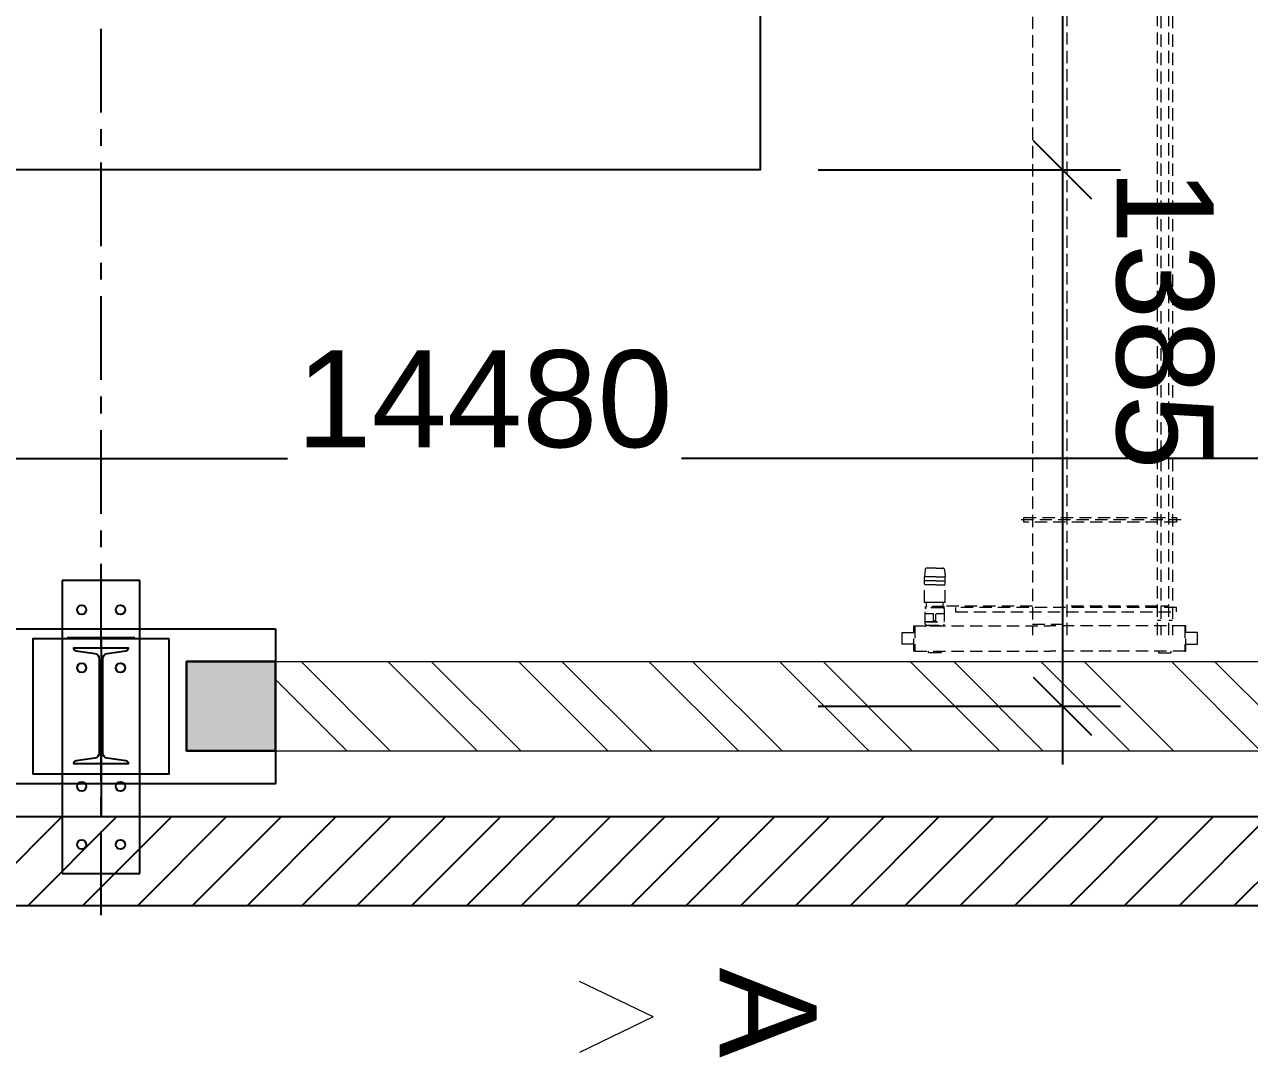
# Model space of a CAD drawing. Header units: millimetres. Extents: x -1427 to 62750, y 0 to 21191.
# Drawn here: x 54001 to 57161, y 6745 to 9410 of the extents above; entities that cross this region are included whole.
import ezdxf

# ---------------------------------------------------------------- set-up
doc = ezdxf.new("R2010")
doc.units = ezdxf.units.MM
doc.header["$MEASUREMENT"] = 0
for name, pattern in [('CENTER', [345.194, 215.747, -43.149, 43.149, -43.149]), ('CONTIN', [0]), ('HIDDEN', [9.525, 6.35, -3.175])]:
    doc.linetypes.add(name, pattern=pattern)
doc.layers.get('0').update_dxf_attribs({"linetype": 'CONTIN'})
doc.layers.get('Defpoints').update_dxf_attribs({"linetype": 'CONTINUOUS'})
for name, color, linetype in [('1', 7, 'CONTIN'), ('10', 7, 'CONTIN'), ('14', 1, 'CONTIN'), ('27', 7, 'CENTER'), ('STL', 1, 'CONTINUOUS')]:
    doc.layers.add(name, color=color, linetype=linetype)
for name, color, linetype, lineweight in [('Column', 1, 'CONTINUOUS', 25), ('dim', 3, 'CONTINUOUS', 18), ('Footing', 135, 'CONTINUOUS', 25), ('Plate', 7, 'CONTINUOUS', 25), ('Section Line', 51, 'CONTINUOUS', 15), ('TEXT', 7, 'CONTINUOUS', 25), ('wall', 7, 'CONTINUOUS', 20)]:
    doc.layers.add(name, color=color, linetype=linetype, lineweight=lineweight)
doc.layers.add('HATCH', color=252, linetype='CONTINUOUS', lineweight=13, true_color=0x969696)
doc.styles.add('ARIAL', font='ARIAL.TTF')
doc.styles.add('ARIAL1000', font='arial.ttf', dxfattribs={"height": 2500})
doc.dimstyles.new('STANDARD$0', dxfattribs={"dimscale": 0, "dimtxt": 250, "dimasz": 150, "dimexe": 150, "dimexo": 150, "dimgap": 50, "dimtad": 1, "dimdec": 0, "dimzin": 0, "dimdsep": 46, "dimtxsty": 'ARIAL', "dimcen": 0, "dimdle": 150, "dimadec": 0, "dimazin": 0, "dimtm": 1e-09, "dimtfac": 1.5, "dimtdec": 0, "dimtofl": 0, "dimtmove": 2, "dimatfit": 3, "dimfxl": 1, "dimtvp": 1, "dimtolj": 1, "dimtzin": 0, "dimarcsym": 0})

# ---------------------------------------------------------------- blocks, each defined once
blk = doc.blocks.new('WCOL')
for p, q in [((-113.914, 222.133), (113.914, 222.133)), ((0, 222.133), (0, 0)), ((-113.914, 0), (113.914, 0))]:
    blk.add_line(p, q)
blk = doc.blocks.new('BOLT_0')
at = {"layer": '1'}
blk.add_circle((0, 0), 25.4, dxfattribs=at)
blk = doc.blocks.new('asfa')
at = {"linetype": 'Continuous'}
h = blk.add_hatch(dxfattribs=at)
h.set_pattern_fill('ANSI31', color=1, scale=800, style=0)
h.set_pattern_definition([(45, (38075.48, 2656.93), (-70.71068, 70.71068), [])])
h.paths.add_polyline_path([(46833.7, 7136.1), (46833.7, 18556.1), (62248.7, 18556.1), (62248.7, 7136.1)])
h.paths.add_polyline_path([(47063.7, 18326.1), (47063.7, 7366.1), (58063.7, 7366.1), (62018.7, 7366.1), (62018.7, 18326.1)], flags=16)
at = {"color": 3, "linetype": 'HIDDEN', "lineweight": 0, "ltscale": 5}
for p, q in [((56601.6, 17907.7), (56601.6, 7834.2)), ((56690.7, 7834.2), (56690.7, 17907.7)), ((56923.6, 7834.2), (56923.6, 17909.4)), ((56932.5, 17909.4), (56932.5, 7834.2)), ((56953.3, 7834.2), (56953.3, 17909.4)), ((56962.2, 17909.4), (56962.2, 7834.2)), ((56985.1, 8132.3), (56568.3, 8132.3)), ((56324.2, 8003.2), (56323, 7985.1)), ((56340.8, 8007.3), (56328.7, 8007.3)), ((56353.2, 8007.3), (56340.8, 8007.3)), ((56353.2, 8007.3), (56370.2, 8007.3)), ((56374.6, 8003.2), (56375.8, 7985.1)), ((56323, 7918.6), (56323, 7985.1)), ((56340.8, 7985.1), (56323, 7985.1)), ((56340.8, 7974.7), (56323, 7974.7)), ((56340.8, 7964.3), (56323, 7964.3)), ((56353.2, 7985.1), (56340.8, 7985.1)), ((56353.2, 7974.7), (56340.8, 7974.7)), ((56353.2, 7964.3), (56340.8, 7964.3)), ((56353.2, 7985.1), (56375.8, 7985.1)), ((56353.2, 7974.7), (56375.8, 7974.7)), ((56353.2, 7964.3), (56375.8, 7964.3)), ((56375.8, 7918.6), (56375.8, 7985.1)), ((56334.6, 7918.6), (56323, 7918.6)), ((56325, 7863.1), (56325, 7902.3)), ((56325.7, 7905.3), (56325.7, 7908.2)), ((56325.7, 7908.2), (56326, 7908.2)), ((56326, 7905.3), (56325.7, 7905.3)), ((56373.2, 7908.2), (56326, 7908.2)), ((56372.9, 7905.3), (56326, 7905.3)), ((56328.9, 7908.2), (56327.2, 7918.6)), ((56370.9, 7905.3), (56327.9, 7905.3)), ((56364.3, 7918.6), (56334.6, 7918.6)), ((56375.8, 7918.6), (56364.3, 7918.6)), ((56369.9, 7908.2), (56371.7, 7918.6)), ((56372.9, 7905.3), (56373.2, 7905.3)), ((56373.2, 7905.3), (56373.2, 7908.2)), ((56373.9, 7902.3), (56373.9, 7863.1)), ((56923.6, 7909.1), (56690.7, 7909.1)), ((56345, 7889.8), (56325, 7889.8)), ((56325, 7870), (56373.9, 7870)), ((56325, 7869.1), (56373.9, 7869.1)), ((56346.5, 7872.3), (56346.5, 7888.4)), ((56346.5, 7872.3), (56352.4, 7872.3)), ((56352.4, 7872.3), (56352.4, 7888.4)), ((56373.9, 7889.8), (56353.9, 7889.8)), ((56923.6, 7873.5), (56932.5, 7873.5)), ((56953.3, 7873.5), (56962.2, 7873.5)), ((56265.5, 7840.9), (56295.1, 7840.9)), ((56265.5, 7811.2), (56265.5, 7840.9)), ((56295.1, 7858.7), (56297.5, 7858.7)), ((56295.1, 7793.4), (56295.1, 7858.7)), ((56297.5, 7858.7), (56646.2, 7858.7)), ((56297.5, 7858.7), (56297.5, 7793.4)), ((56327.9, 7860.2), (56370.9, 7860.2)), ((56336.1, 7858.7), (56336.1, 7860.2)), ((56336.1, 7858.7), (56356.8, 7858.7)), ((56362.8, 7858.7), (56356.8, 7858.7)), ((56362.8, 7858.7), (56362.8, 7860.2)), ((56601.6, 7863.1), (56690.7, 7863.1)), ((56994.8, 7858.7), (56646.2, 7858.7)), ((56997.2, 7858.7), (56994.8, 7858.7)), ((56994.8, 7858.7), (56994.8, 7793.4)), ((56997.2, 7793.4), (56997.2, 7858.7)), ((57026.9, 7840.9), (56997.2, 7840.9)), ((57026.9, 7811.2), (57026.9, 7840.9)), ((56295.1, 7811.2), (56265.5, 7811.2)), ((56997.2, 7811.2), (57026.9, 7811.2)), ((56297.5, 7793.4), (56295.1, 7793.4)), ((56297.5, 7793.4), (56646.2, 7793.4)), ((56333.1, 7788.9), (56333.1, 7793.4)), ((56365.8, 7788.9), (56333.1, 7788.9)), ((56365.8, 7793.4), (56365.8, 7788.9)), ((56994.8, 7793.4), (56646.2, 7793.4)), ((56926.6, 7793.4), (56926.6, 7788.9)), ((56926.6, 7788.9), (56959.2, 7788.9)), ((56959.2, 7788.9), (56959.2, 7793.4)), ((56994.8, 7793.4), (56997.2, 7793.4))]:
    blk.add_line(p, q, dxfattribs=at)
blk.add_lwpolyline([(62248.7, 7136.1), (46833.7, 7136.1), (46833.7, 18556.1), (62248.7, 18556.1)])
blk.add_lwpolyline([(47063.7, 18326.1), (47063.7, 7366.1), (58063.7, 7366.1), (62018.7, 7366.1), (62018.7, 18326.1), (47063.7, 18326.1)], close=True)
for points in [[(56579.4, 8138.2), (56972.6, 8138.2), (56972.6, 8126.3), (56579.4, 8126.3)], [(56402.8, 7894.3), (56972.6, 7894.3), (56972.6, 7906.2), (56402.8, 7906.2)]]:
    blk.add_lwpolyline(points, close=True, dxfattribs=at)
for points in [[(56601.6, 7909.1), (56369.9, 7909.1)], [(56953.3, 7909.1), (56932.5, 7909.1)]]:
    blk.add_lwpolyline(points, dxfattribs=at)
for centre, radius, start, end in [((56328.7, 8002.9), 4.45, 90, 176.1859), ((56370.2, 8002.9), 4.45, 3.8141, 90), ((56327.9, 7902.3), 2.97, 90, 180), ((56370.9, 7902.3), 2.97, 0, 90), ((56345, 7888.4), 1.48, 0, 90), ((56353.9, 7888.4), 1.48, 90, 180), ((56327.9, 7863.1), 2.97, 180, 270), ((56370.9, 7863.1), 2.97, 270, 0)]:
    blk.add_arc(centre, radius, start, end, dxfattribs=at)
at = {"layer": '10'}
for p, q in [((54098.7, 7975.1), (54098.7, 7219.1)), ((54298.7, 7975.1), (54098.7, 7975.1)), ((54298.7, 7219.1), (54298.7, 7975.1)), ((54098.7, 7219.1), (54298.7, 7219.1))]:
    blk.add_line(p, q, dxfattribs=at)
at = {"layer": '27'}
blk.add_line((54198.7, 7112.3), (54198.7, 18579.8), dxfattribs=at)
at = {"layer": '10'}
for name, p, xscale, yscale, zscale in [('BOLT_0', (54148.7, 7900.1), 0.4724409600000001, 0.4724409600000001, 0.4724409600000001), ('BOLT_0', (54248.7, 7900.1), 0.4724409600000001, 0.4724409600000001, 0.4724409600000001), ('WCOL', (54198.7, 7366.1), 0.76812184, 2.08, 2.08), ('BOLT_0', (54148.7, 7750.1), 0.4724409600000001, 0.4724409600000001, 0.4724409600000001), ('BOLT_0', (54248.7, 7750.1), 0.4724409600000001, 0.4724409600000001, 0.4724409600000001), ('BOLT_0', (54148.7, 7444.1), 0.4724409600000001, 0.4724409600000001, 0.4724409600000001), ('BOLT_0', (54248.7, 7444.1), 0.4724409600000001, 0.4724409600000001, 0.4724409600000001), ('BOLT_0', (54148.7, 7294.1), 0.4724409600000001, 0.4724409600000001, 0.4724409600000001), ('BOLT_0', (54248.7, 7294.1), 0.4724409600000001, 0.4724409600000001, 0.4724409600000001)]:
    blk.add_blockref(name, p, dxfattribs=dict(at, xscale=xscale, yscale=yscale, zscale=zscale))
blk = doc.blocks.new('_Oblique')
at = {"color": 0, "linetype": 'ByBlock', "lineweight": -2}
blk.add_line((-0.5, -0.5), (0.5, 0.5), dxfattribs=at)
blk = doc.blocks.new('*D69676767')
at = {"layer": 'Defpoints', "color": 0, "linetype": 'Continuous'}
for p in [(84000.7, 3114.7), (76300.7, 2334.8), (84000.7, 2334.8)]:
    blk.add_point(p, dxfattribs=at)
at = {"layer": 'dim', "color": 0, "lineweight": -2, "ltscale": 200}
for p, q in [((76300.7, 2484.8), (76300.7, 3264.7)), ((84000.7, 2484.8), (84000.7, 3264.7)), ((76150.7, 3114.7), (84150.7, 3114.7))]:
    blk.add_line(p, q, dxfattribs=at)
at = {"layer": 'dim', "color": 0, "linetype": 'Continuous', "lineweight": -2, "xscale": 150, "yscale": 150, "zscale": 150, "rotation": 180}
blk.add_blockref('_Oblique', (76300.7, 3114.7), dxfattribs=at)
at = {"layer": 'dim', "color": 0, "linetype": 'Continuous', "lineweight": -2, "xscale": 150, "yscale": 150, "zscale": 150}
blk.add_blockref('_Oblique', (84000.7, 3114.7), dxfattribs=at)
at = {"layer": 'dim', "color": 0, "linetype": 'Continuous', "insert": (79804.1, 3306.3), "char_height": 250, "attachment_point": 5, "style": 'ARIAL'}
blk.add_mtext('\\A1;7700', dxfattribs=at)
blk = doc.blocks.new('*D73717171')
at = {"layer": 'Defpoints', "color": 0, "linetype": 'Continuous'}
for p in [(84362.9, 8229.8), (84362, -6250.2), (84745.7, -6250.2)]:
    blk.add_point(p, dxfattribs=at)
at = {"layer": 'dim', "color": 0, "lineweight": -2, "ltscale": 200}
for p, q in [((84745.7, 8379.8), (84745.7, 2132.3)), ((84512.9, 8229.8), (84895.7, 8229.8)), ((84745.7, -6400.2), (84745.7, 1115.8)), ((84512, -6250.2), (84895.7, -6250.2))]:
    blk.add_line(p, q, dxfattribs=at)
at = {"layer": 'dim', "color": 0, "linetype": 'Continuous', "lineweight": -2, "xscale": 150, "yscale": 150, "zscale": 150}
for p, rotation in [((84745.7, 8229.8), 90), ((84745.7, -6250.2), 270)]:
    blk.add_blockref('_Oblique', p, dxfattribs=dict(at, rotation=rotation))
at = {"layer": 'dim', "color": 0, "linetype": 'Continuous', "insert": (84593.6, 1624), "char_height": 250, "attachment_point": 5, "rotation": 90, "style": 'ARIAL'}
blk.add_mtext('\\A1;14480', dxfattribs=at)
blk = doc.blocks.new('col')
at = {"layer": 'STL', "ltscale": 500}
blk.add_lwpolyline([(-150, 0), (-150, -70), (-148.3, -70, 0.373883), (-141.4, -64), (-134.6, -15.8, -0.373878), (-120.8, -3.8), (0, -3.7), (120.8, -3.8, -0.373878), (134.6, -15.8), (141.4, -64, 0.373883), (148.3, -70), (150, -70), (150, 0), (150, 70), (148.3, 70, 0.373883), (141.4, 64), (134.6, 15.8, -0.373878), (120.8, 3.8), (0, 3.8), (-120.8, 3.8, -0.373878), (-134.6, 15.8), (-141.4, 64, 0.373883), (-148.3, 70), (-150, 70)], format="xyb", close=True, dxfattribs=at)
blk = doc.blocks.new('*D81797979')
at = {"layer": 'Defpoints', "color": 0, "linetype": 'Continuous'}
for p in [(85385.2, 3114.7), (84000.7, 2334.8), (85385.2, 2334.8)]:
    blk.add_point(p, dxfattribs=at)
at = {"layer": 'dim', "color": 0, "lineweight": -2, "ltscale": 200}
for p, q in [((84000.7, 2484.8), (84000.7, 3264.7)), ((85385.2, 2484.8), (85385.2, 3264.7)), ((83850.7, 3114.7), (85535.2, 3114.7))]:
    blk.add_line(p, q, dxfattribs=at)
at = {"layer": 'dim', "color": 0, "linetype": 'Continuous', "lineweight": -2, "xscale": 150, "yscale": 150, "zscale": 150, "rotation": 180}
blk.add_blockref('_Oblique', (84000.7, 3114.7), dxfattribs=at)
at = {"layer": 'dim', "color": 0, "linetype": 'Continuous', "lineweight": -2, "xscale": 150, "yscale": 150, "zscale": 150}
blk.add_blockref('_Oblique', (85385.2, 3114.7), dxfattribs=at)
at = {"layer": 'dim', "color": 0, "linetype": 'Continuous', "insert": (84386.7, 3377.9), "char_height": 250, "attachment_point": 5, "style": 'ARIAL'}
blk.add_mtext('\\A1;1385', dxfattribs=at)
blk = doc.blocks.new('ghask')
at = {"layer": 'HATCH', "ltscale": 200}
blk.add_hatch(color=256, dxfattribs=at).paths.add_polyline_path([(85270.2, 854.8), (85270.2, 1084.8), (85500.2, 1084.8), (85500.2, 854.8)])
at = {"layer": 'wall', "lineweight": 9, "ltscale": 200}
h = blk.add_hatch(dxfattribs=at)
h.set_pattern_fill('ANSI32', color=9, scale=25)
h.set_pattern_definition([(45, (-184646.6, -237338), (-168.3798, 168.3798), []), (45, (-184534.34, -237338), (-168.3798, 168.3798), [])])
h.paths.add_polyline_path([(84937.2, 8229.8), (84937.2, 8459.8), (81780.3, 8459.8), (81780.3, 8229.8)])
h.paths.add_polyline_path([(85271.2, 4584.8), (85501.2, 4584.8), (85500.2, 7894.8), (85270.2, 7894.8)])
h.paths.add_polyline_path([(85270.2, 1084.8), (85500.2, 1084.8), (85501.2, 3684.8), (85271.2, 3684.8)])
h.paths.add_polyline_path([(85271.2, -2415.2), (85501.2, -2415.2), (85500.2, 184.8), (85270.2, 184.8)])
h.paths.add_polyline_path([(85271.2, -5915.2), (85501.2, -5915.2), (85500.2, -3315.2), (85270.2, -3315.2)])
h.paths.add_polyline_path([(84935.2, -6480.2), (84935.2, -6250.2), (81880.7, -6250.2), (81880.7, -6480.2)])
at = {"layer": 'Column', "ltscale": 200}
blk.add_lwpolyline([(76300.7, 2334.8), (84000.7, 2334.8), (84000.7, -5365.2), (76300.7, -5365.2)], close=True, dxfattribs=at)
for points in [[(85500.2, 854.8), (85500.2, 1084.8), (85270.2, 1084.8), (85270.2, 854.8), (85500.2, 854.8)], [(85270.2, 854.8), (85270.2, 1084.8), (85500.2, 1084.8), (85500.2, 854.8), (85270.2, 854.8)]]:
    blk.add_lwpolyline(points, dxfattribs=at)
at = {"layer": 'Footing', "ltscale": 200}
blk.add_lwpolyline([(85185.2, 1084.8), (85585.2, 1084.8), (85585.2, 184.8), (85185.2, 184.8)], close=True, dxfattribs=at)
at = {"layer": 'Plate', "ltscale": 0.5}
blk.add_lwpolyline([(85210.2, 809.8), (85560.2, 809.8), (85560.2, 459.8), (85210.2, 459.8)], close=True, dxfattribs=at)
at = {"layer": 'Section Line', "ltscale": 0.5}
for q in [(86095.5, 1868.8), (86278.6, 1868.8)]:
    blk.add_line((86187, 2059.4), q, dxfattribs=at)
at = {"layer": 'wall', "lineweight": 20, "ltscale": 200}
for p, q in [((85270.2, 854.8), (85270.2, 3913.3)), ((85500.2, 854.8), (85500.2, 3913.3))]:
    blk.add_line(p, q, dxfattribs=at)
at = {"layer": 'Footing', "xscale": -1}
blk.add_blockref('col', (85384.2, 634.8), dxfattribs=at)
at = {"layer": 'TEXT', "ltscale": 0.5, "insert": (86057.9, 2230.8), "char_height": 250, "width": 235.958, "attachment_point": 7, "style": 'ARIAL1000'}
blk.add_mtext('\\pxqc;A', dxfattribs=at)
at = {"layer": 'dim', "ltscale": 200}
dim = blk.add_linear_dim(base=(84745.7, -6250.2), p1=(84362.9, 8229.8), p2=(84362, -6250.2), angle=90, dimstyle='STANDARD$0', override={"dimscale": 1, "dimfxl": 400}, dxfattribs=at)
dim.commit()
dim.dimension.update_dxf_attribs({"geometry": '*D73717171', "text_midpoint": (84593.6, 1624), "dimtype": 160})
for base, p1, p2, picture, middle in [((85385.2310492, 3114.6779778), (84000.7310492, 2334.802461), (85385.2310492, 2334.802461), '*D81797979', (84386.7383873, 3377.8774681)), ((84000.7, 3114.7), (76300.7, 2334.8), (84000.7, 2334.8), '*D69676767', (79804.1, 3306.3))]:
    dim = blk.add_linear_dim(base=base, p1=p1, p2=p2, dimstyle='STANDARD$0', override={"dimscale": 1, "dimfxl": 400}, dxfattribs=at)
    dim.commit()
    dim.dimension.update_dxf_attribs({"geometry": picture, "text_midpoint": middle, "dimtype": 160})

msp = doc.modelspace()

# ---------------------------------------------------------------- block references
at = {"linetype": 'Continuous'}
msp.add_blockref('asfa', (0, 0), dxfattribs=at)
at = {"layer": '14', "color": 1, "linetype": 'Continuous', "rotation": 270}
msp.add_blockref('ghask', (53563.9, 93036.3), dxfattribs=at)

doc.saveas('drawing.dxf')
